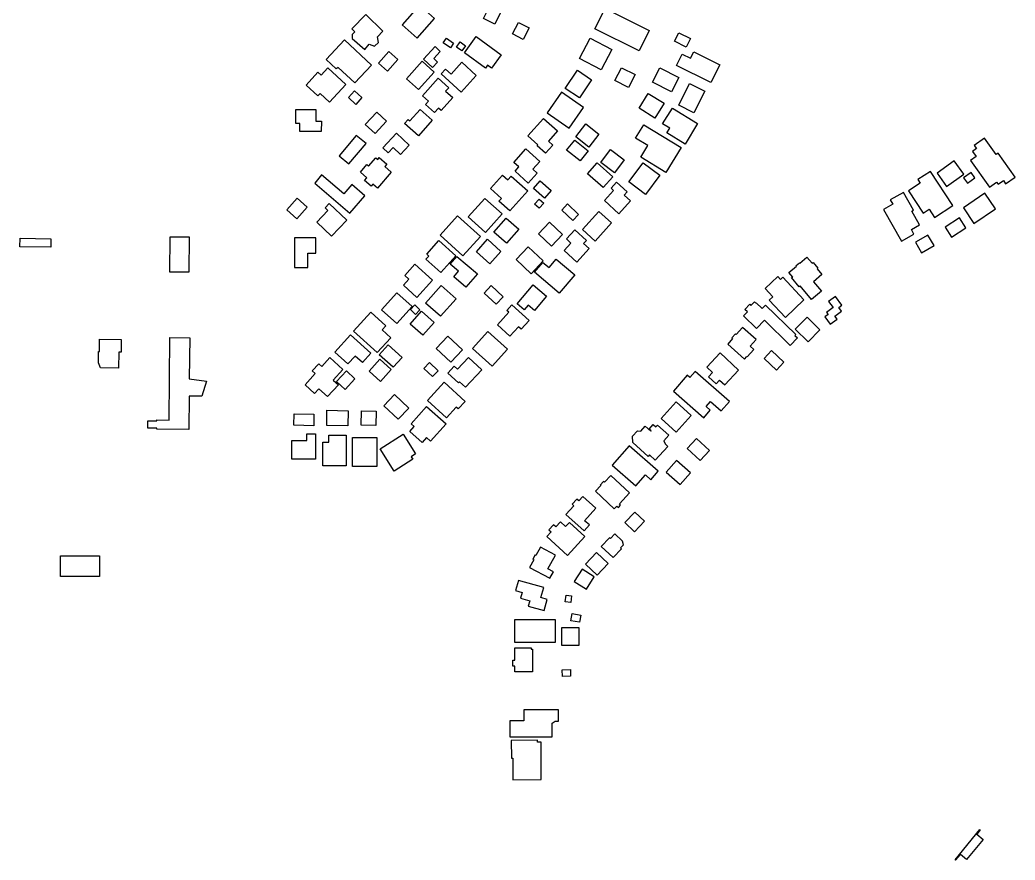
# Model space of a CAD drawing. Header units: metres. Extents: x -2114 to 2684, y -1968 to 1933.
# Drawn here: x 1996.8 to 2457.4, y -892.2 to -503.4 of the extents above; entities that cross this region are included whole.
import ezdxf

# ---------------------------------------------------------------- set-up
doc = ezdxf.new("R2010")
doc.units = ezdxf.units.M
for name, color, linetype in [('Garage', 1, 'Continuous'), ('House', 1, 'Continuous'), ('Office', 1, 'Continuous'), ('Shed', 1, 'Continuous'), ('Yes', 1, 'Continuous')]:
    doc.layers.add(name, color=color, linetype=linetype)

msp = doc.modelspace()

# ---------------------------------------------------------------- linework, layer by layer
at = {"layer": 'Garage'}
for points in [[(2173.7, -505.67), (2180.63, -511.79), (2188.7, -502.65), (2181.77, -496.53), (2173.7, -505.67)], [(2213.93, -497.39), (2219.27, -499.98), (2216.68, -505.31), (2211.34, -502.71), (2213.93, -497.39)], [(2227.59, -504.53), (2232.5, -507.09), (2229.74, -512.4), (2224.83, -509.84), (2227.59, -504.53)], [(2301.74, -509.28), (2307.12, -511.95), (2305.13, -515.93), (2299.76, -513.26), (2301.74, -509.28)], [(2188.95, -515.74), (2191.32, -517.94), (2188.33, -521.16), (2190.15, -522.86), (2187.78, -525.43), (2183.58, -521.55), (2188.95, -515.74)], [(2194.26, -511.79), (2197.55, -514.13), (2196.05, -516.24), (2192.75, -513.91), (2194.26, -511.79)], [(2171.68, -521.63), (2166.89, -527.05), (2162.78, -523.41), (2167.56, -517.99), (2171.68, -521.63)], [(2183.03, -522.51), (2188.57, -527.47), (2181.27, -535.61), (2175.73, -530.66), (2183.03, -522.51)], [(2278.48, -534.66), (2272.18, -531.47), (2275.2, -525.47), (2281.5, -528.66), (2278.48, -534.66)], [(2292.98, -525.47), (2301.76, -529.96), (2298.34, -536.67), (2289.56, -532.19), (2292.98, -525.47)], [(2148.82, -539.3), (2151.6, -536.2), (2155.1, -539.34), (2152.32, -542.44), (2148.82, -539.3)], [(2287.64, -537.37), (2294.99, -541.96), (2290.7, -548.83), (2283.35, -544.24), (2287.64, -537.37)], [(2156.67, -551.77), (2161.18, -555.93), (2166.47, -550.2), (2161.95, -546.03), (2156.67, -551.77)], [(2258.74, -551.52), (2264.79, -556.31), (2260.07, -562.27), (2254.03, -557.49), (2258.74, -551.52)], [(2144.54, -566.2), (2149.05, -570.02), (2157.02, -560.62), (2152.51, -556.8), (2144.54, -566.2)], [(2253.63, -558.99), (2259.81, -563.99), (2256.04, -568.64), (2249.86, -563.64), (2253.63, -558.99)], [(2270.15, -563.33), (2276.5, -568.11), (2271.97, -574.11), (2265.64, -569.33), (2270.15, -563.33)], [(2264.01, -569.58), (2271.23, -575.92), (2266.79, -580.97), (2259.58, -574.62), (2264.01, -569.58)], [(2237.66, -577.87), (2242.73, -582.38), (2239.61, -585.87), (2234.56, -581.37), (2237.66, -577.87)], [(2433.47, -590.37), (2438.35, -597.52), (2448.28, -590.73), (2443.4, -583.58), (2433.47, -590.37)], [(2125.2, -585.86), (2129.78, -589.96), (2124.96, -595.37), (2120.37, -591.27), (2125.2, -585.86)], [(2237.18, -586.26), (2239.31, -588.16), (2237.18, -590.55), (2235.05, -588.66), (2237.18, -586.26)], [(2250.25, -588.5), (2255.39, -593.34), (2252.69, -596.22), (2247.55, -591.37), (2250.25, -588.5)], [(2221.86, -595.05), (2227.73, -600.27), (2221.96, -606.75), (2216.09, -601.53), (2221.86, -595.05)], [(2241.86, -596.9), (2247.93, -602.61), (2242.84, -608.02), (2236.77, -602.31), (2241.86, -596.9)], [(2424.98, -599.26), (2428.02, -603.93), (2434.64, -599.61), (2431.6, -594.95), (2424.98, -599.26)], [(2411.24, -606.28), (2414.08, -611.2), (2419.9, -607.83), (2417.05, -602.91), (2411.24, -606.28)], [(2213.18, -604.9), (2219.45, -610.49), (2214.35, -616.22), (2208.08, -610.63), (2213.18, -604.9)], [(2232.11, -608.42), (2239.01, -614.92), (2233.47, -620.81), (2226.56, -614.31), (2232.11, -608.42)], [(2208.56, -620.8), (2203.25, -627.07), (2197.59, -622.29), (2199.81, -619.66), (2195.99, -616.43), (2199.07, -612.78), (2208.56, -620.8)], [(2191.81, -626.27), (2198.67, -632.37), (2191.42, -640.51), (2184.57, -634.41), (2191.81, -626.27)], [(2214.93, -626.27), (2220.46, -631.47), (2217.18, -634.96), (2211.66, -629.76), (2214.93, -626.27)], [(2374.22, -631.35), (2371.09, -633.68), (2373.16, -636.44), (2370.11, -638.72), (2370.83, -639.69), (2369.28, -640.83), (2371.76, -644.17), (2374.98, -641.78), (2373.96, -640.41), (2377.02, -638.13), (2375.8, -636.49), (2377.26, -635.41), (2374.22, -631.35)], [(2182.74, -638.17), (2188.54, -643.34), (2183.23, -649.29), (2177.43, -644.14), (2182.74, -638.17)], [(2361.11, -640.9), (2355.61, -646.45), (2361.56, -652.37), (2367.07, -646.82), (2361.11, -640.9)], [(2167.22, -653.78), (2173.67, -659.52), (2169.56, -664.13), (2163.13, -658.39), (2167.22, -653.78)], [(2194.84, -649.68), (2201.65, -656.09), (2196.3, -661.78), (2189.48, -655.37), (2194.84, -649.68)], [(2350.36, -661.75), (2346.93, -665.4), (2341.25, -660.05), (2344.68, -656.41), (2350.36, -661.75)], [(2163.72, -670.67), (2158.4, -665.94), (2163.32, -660.41), (2168.63, -665.15), (2163.72, -670.67)], [(2186.35, -661.98), (2190.33, -665.74), (2187.81, -668.42), (2183.82, -664.67), (2186.35, -661.98)], [(2147.91, -665.79), (2151.86, -669.4), (2147.32, -674.37), (2143.37, -670.76), (2147.91, -665.79)], [(2165.27, -681.89), (2170.11, -676.74), (2176.74, -682.99), (2171.91, -688.13), (2165.27, -681.89)], [(2123.71, -685.69), (2132.89, -685.87), (2132.78, -691.16), (2123.61, -690.97), (2123.71, -685.69)], [(2138.93, -684.04), (2148.69, -684.23), (2148.55, -691.18), (2138.79, -690.99), (2138.93, -684.04)], [(2154.83, -684.23), (2161.7, -684.37), (2161.57, -691.06), (2154.7, -690.92), (2154.83, -684.23)], [(2309.93, -697.08), (2305.66, -701.75), (2311.7, -707.28), (2315.97, -702.62), (2309.93, -697.08)], [(2300.73, -707.19), (2295.86, -712.62), (2302.33, -718.43), (2307.21, -713), (2300.73, -707.19)], [(2281.38, -731.14), (2276.73, -735.99), (2281.18, -740.25), (2285.83, -735.41), (2281.38, -731.14)], [(2272.21, -741.23), (2270.13, -743.42), (2269.68, -742.99), (2265.86, -747), (2271.33, -752.2), (2275.23, -748.1), (2274.8, -747.71), (2276.22, -746.22), (2275.68, -744.53), (2272.21, -741.23)], [(2263.64, -749.85), (2258.57, -755.19), (2263.97, -760.32), (2269.04, -754.98), (2263.64, -749.85)], [(2257.01, -757.51), (2253.35, -763.25), (2258.98, -766.84), (2262.64, -761.09), (2257.01, -757.51)], [(2255.71, -784.71), (2247.48, -784.69), (2247.46, -792.69), (2255.69, -792.73), (2255.71, -784.71)]]:
    msp.add_lwpolyline(points, dxfattribs=at)
at = {"layer": 'House'}
for points in [[(2150.63, -511.97), (2156.45, -517.01), (2158.49, -514.66), (2160.91, -515.48), (2162.74, -513.77), (2162.31, -511.15), (2164.84, -508.52), (2156.91, -500.89), (2150.5, -507.54), (2151.84, -508.83), (2150.55, -510.17), (2150.63, -511.97)], [(2283.4, -517.74), (2262.96, -507.56), (2267.64, -498.15), (2288.09, -508.33), (2283.4, -517.74)], [(2202.53, -518.63), (2208.04, -511.07), (2219.56, -519.48), (2215.08, -525.63), (2213.27, -524.3), (2212.25, -525.72), (2202.53, -518.63)], [(2138.62, -521.64), (2147.03, -512.65), (2159.52, -524.35), (2151.85, -532.54), (2144.18, -525.36), (2143.24, -525.96), (2138.62, -521.64)], [(2260.79, -511.82), (2270.78, -517.11), (2265.8, -526.53), (2255.8, -521.24), (2260.79, -511.82)], [(2316.62, -532.37), (2300.75, -524.47), (2303.37, -519.19), (2307.25, -521.12), (2308.74, -518.13), (2320.74, -524.09), (2316.62, -532.37)], [(2191.75, -528.37), (2193.78, -526.14), (2196.34, -528.47), (2201.35, -522.96), (2208.03, -529.02), (2201, -536.76), (2191.75, -528.37)], [(2129.28, -533.59), (2134.77, -527.61), (2136.22, -528.93), (2139.27, -525.61), (2147.62, -533.26), (2140.14, -541.42), (2135.71, -537.36), (2134.66, -538.51), (2129.28, -533.59)], [(2254.88, -526.62), (2261.43, -531.03), (2255.73, -539.5), (2249.18, -535.09), (2254.88, -526.62)], [(2183.21, -538.46), (2190.43, -530.39), (2195.31, -534.77), (2193.85, -536.39), (2197.12, -539.32), (2191.77, -545.3), (2190.56, -544.21), (2188.73, -546.24), (2184.54, -542.49), (2185.95, -540.91), (2183.21, -538.46)], [(2306.74, -532.79), (2313.8, -536.3), (2308.77, -546.4), (2301.71, -542.89), (2306.74, -532.79)], [(2240.78, -546.31), (2250.96, -553.51), (2257.71, -543.96), (2247.52, -536.77), (2240.78, -546.31)], [(2133.75, -550.21), (2136.33, -550.22), (2136.31, -555.02), (2126.34, -554.99), (2126.36, -551.3), (2124.45, -551.29), (2124.47, -544.81), (2133.76, -544.83), (2133.75, -550.21)], [(2174.74, -551.35), (2176.48, -549.38), (2177.33, -550.14), (2182.01, -544.83), (2187.64, -549.81), (2181.23, -557.08), (2174.74, -551.35)], [(2298.77, -544.14), (2310.49, -551.33), (2304.67, -560.84), (2296.25, -555.67), (2297.59, -553.49), (2294.28, -551.47), (2298.77, -544.14)], [(2236.55, -561.23), (2231.92, -557.05), (2239.18, -548.98), (2245.61, -554.77), (2241.42, -559.44), (2243.5, -561.32), (2240.11, -565.09), (2236.22, -561.6), (2236.55, -561.23)], [(2285.6, -551.87), (2302.78, -562.39), (2295.72, -573.92), (2284.12, -566.82), (2287.36, -561.52), (2281.78, -558.1), (2285.6, -551.87)], [(2164.73, -562.52), (2167.28, -564.9), (2169.59, -562.43), (2172.98, -565.59), (2176.96, -561.33), (2171.03, -555.77), (2164.73, -562.52)], [(2443.26, -558.04), (2438.5, -561.43), (2439.53, -562.88), (2437.65, -564.2), (2439.34, -566.57), (2436.74, -568.42), (2445.52, -580.78), (2448.81, -578.44), (2449.5, -579.43), (2451.97, -577.67), (2453.04, -579.17), (2457.4, -576.07), (2449.52, -564.98), (2448.64, -565.6), (2443.26, -558.04)], [(2227.73, -571.43), (2225.36, -569.29), (2230.99, -563.04), (2237.48, -568.89), (2234.23, -572.51), (2236.2, -574.29), (2232.06, -578.89), (2225.96, -573.41), (2227.73, -571.43)], [(2154.39, -573.77), (2157.39, -570.31), (2158.19, -571), (2161.55, -567.13), (2162.43, -567.9), (2163.13, -567.08), (2166.6, -570.09), (2165.65, -571.19), (2168.67, -573.81), (2162.25, -581.23), (2160.13, -579.4), (2159.32, -580.32), (2156.26, -577.67), (2157.39, -576.37), (2154.39, -573.77)], [(2285.23, -569.48), (2292.96, -575.2), (2286.38, -584.09), (2278.64, -578.37), (2285.23, -569.48)], [(2429.26, -568.58), (2421.29, -574.22), (2425.67, -580.4), (2433.64, -574.75), (2429.26, -568.58)], [(2133.24, -578.88), (2149.57, -592.79), (2156.43, -584.73), (2150.37, -579.55), (2146.68, -583.87), (2136.43, -575.13), (2133.24, -578.88)], [(2223.52, -591.77), (2218.54, -587.29), (2219.72, -585.97), (2214.64, -581.4), (2220.21, -575.21), (2222.64, -577.39), (2224.24, -575.62), (2231.87, -582.49), (2223.52, -591.77)], [(2418.29, -573.44), (2412.38, -577.29), (2413.43, -578.89), (2408.01, -582.42), (2414.79, -592.82), (2417.65, -590.95), (2420.16, -594.78), (2428.6, -589.27), (2418.29, -573.44)], [(2276.51, -584.48), (2279.37, -587.09), (2273.96, -593.04), (2267.32, -587.01), (2271.61, -582.3), (2270.4, -581.2), (2272.93, -578.4), (2277.91, -582.94), (2276.51, -584.48)], [(2405.72, -583.2), (2399.65, -586.61), (2400.82, -588.71), (2396.54, -591.12), (2404.76, -605.76), (2410.57, -602.49), (2409.39, -600.39), (2413.2, -598.25), (2409.62, -591.89), (2410.36, -591.47), (2405.72, -583.2)], [(2140, -588.31), (2148.12, -595.98), (2141.02, -603.49), (2134.19, -597.04), (2139.37, -591.55), (2138.08, -590.34), (2140, -588.31)], [(2212.25, -601.73), (2204.26, -594.52), (2211.96, -585.96), (2219.96, -593.17), (2212.25, -601.73)], [(2201.86, -612.51), (2191.24, -602.95), (2199.33, -593.97), (2209.94, -603.53), (2201.86, -612.51)], [(2264.79, -591.97), (2270.65, -597.31), (2262.98, -605.72), (2257.13, -600.39), (2264.79, -591.97)], [(2251.84, -606.64), (2249.76, -604.74), (2253.62, -600.51), (2258.99, -605.39), (2257.64, -606.87), (2260.21, -609.21), (2254.5, -615.49), (2248.64, -610.15), (2251.84, -606.64)], [(2123.83, -604.15), (2123.83, -617.98), (2129.99, -617.99), (2130, -611.29), (2133.79, -611.3), (2133.79, -604.15), (2123.83, -604.15)], [(2191.61, -620.32), (2184.75, -614.13), (2186.09, -612.65), (2185.1, -611.76), (2190.74, -605.49), (2198.6, -612.56), (2191.61, -620.32)], [(2179.62, -616.41), (2187.82, -623.8), (2180.59, -631.83), (2174.3, -626.17), (2176.88, -623.3), (2174.96, -621.59), (2179.62, -616.41)], [(2244.98, -614.07), (2253.57, -621.3), (2246.45, -629.76), (2235.03, -620.15), (2238.87, -615.59), (2241.7, -617.97), (2244.98, -614.07)], [(2361.08, -613.17), (2363.46, -615.99), (2363.91, -615.6), (2366.18, -618.28), (2365.78, -618.61), (2368, -621.25), (2364.11, -624.55), (2367.81, -628.92), (2363.22, -632.78), (2357.91, -626.48), (2357.49, -626.83), (2353.96, -622.64), (2354.49, -622.37), (2352.69, -620.26), (2356.18, -617.27), (2356.01, -617.06), (2357.56, -615.72), (2357.78, -615.98), (2361.08, -613.17)], [(2234.3, -625.97), (2240.54, -631.21), (2234.97, -637.84), (2232.06, -635.39), (2230.25, -637.54), (2226.93, -634.74), (2234.3, -625.97)], [(2349.88, -622.49), (2348.85, -623.46), (2347.57, -622.11), (2341.73, -627.62), (2345.33, -631.45), (2343.61, -633.07), (2351.09, -641.01), (2359.69, -632.91), (2349.88, -622.49)], [(2171.22, -629.68), (2178.31, -636.06), (2171.22, -643.93), (2164.14, -637.55), (2171.22, -629.68)], [(2224.47, -635.26), (2232.43, -642.47), (2228.78, -646.49), (2227.51, -645.33), (2223.6, -649.66), (2217.81, -644.42), (2223.06, -638.63), (2222.15, -637.81), (2224.47, -635.26)], [(2337.7, -646.15), (2331.69, -640.33), (2333.5, -638.47), (2332.3, -637.33), (2334.59, -634.97), (2335.16, -635.52), (2336.79, -633.85), (2337.44, -634.48), (2337.58, -634.33), (2340.31, -636.97), (2341.89, -635.34), (2355.98, -648.96), (2355.53, -649.4), (2356.7, -650.54), (2353.37, -653.97), (2341.39, -642.36), (2337.7, -646.15)], [(2159.16, -638.55), (2166.2, -644.91), (2164.46, -646.82), (2168.44, -650.42), (2162.22, -657.3), (2151.21, -647.36), (2159.16, -638.55)], [(2149.78, -649.04), (2159.26, -657.58), (2155.3, -661.98), (2151.9, -658.91), (2148.62, -662.56), (2142.54, -657.07), (2149.78, -649.04)], [(2213.37, -647.59), (2222.42, -655.74), (2215.4, -663.54), (2206.35, -655.39), (2213.37, -647.59)], [(2331.24, -645.73), (2328.31, -649.01), (2327.95, -648.69), (2326.32, -650.53), (2326.68, -650.85), (2324.38, -653.42), (2332.14, -660.36), (2333.25, -659.11), (2333.45, -659.29), (2336.45, -655.93), (2334.74, -654.4), (2337.49, -651.32), (2331.24, -645.73)], [(2320.84, -657.51), (2314.78, -664.09), (2317.41, -666.51), (2315.56, -668.52), (2319.08, -671.75), (2320.66, -670.02), (2323.09, -672.26), (2329.41, -665.4), (2320.84, -657.51)], [(2128.76, -672.23), (2133.48, -667.02), (2132.14, -665.8), (2135.16, -662.47), (2136.54, -663.73), (2140.25, -659.66), (2146.31, -665.16), (2141.85, -670.07), (2144.19, -672.19), (2139.16, -677.72), (2135.09, -674.02), (2133.12, -676.19), (2128.76, -672.23)], [(2204.4, -659.55), (2210.54, -665.23), (2203.05, -673.33), (2200.32, -670.79), (2199.79, -671.37), (2194.88, -666.81), (2197.86, -663.6), (2199.36, -664.99), (2204.4, -659.55)], [(2306.81, -668.82), (2305.68, -667.83), (2299.24, -675.23), (2313.27, -687.44), (2316.34, -683.92), (2314.47, -682.3), (2316.45, -680.02), (2321.41, -684.34), (2325.26, -679.92), (2309.26, -666), (2306.81, -668.82)], [(2193.13, -671.06), (2202.88, -679.94), (2199.72, -683.41), (2198.77, -682.54), (2194.29, -687.46), (2185.49, -679.45), (2193.13, -671.06)], [(2300.51, -680.15), (2293.55, -687.85), (2300.47, -694.11), (2307.42, -686.41), (2300.51, -680.15)], [(2186.89, -698.33), (2185.02, -696.66), (2182.94, -699), (2177.21, -693.9), (2179.29, -691.56), (2177.83, -690.26), (2184.99, -682.21), (2194.06, -690.28), (2186.89, -698.33)], [(2290.83, -707.1), (2288.19, -704.67), (2287.55, -705.36), (2280.55, -698.91), (2280.33, -696.07), (2282.57, -693.53), (2284.11, -693.63), (2286.2, -691.33), (2288.87, -693.75), (2289.01, -693.6), (2288.02, -692.7), (2289.96, -690.56), (2291.2, -691.69), (2291.95, -690.87), (2297.13, -695.58), (2294.82, -698.12), (2295.38, -699.51), (2296.7, -700.73), (2290.83, -707.1)], [(2133.57, -706.72), (2122.64, -706.72), (2122.64, -698.08), (2129.57, -698.08), (2129.57, -694.87), (2133.57, -694.87), (2133.57, -706.72)], [(2179.96, -704.18), (2177.89, -705.5), (2178.67, -706.71), (2170.04, -712.18), (2163.5, -701.87), (2174.18, -695.09), (2179.96, -704.18)], [(2147.81, -709.7), (2137.03, -709.7), (2137.03, -698.82), (2139.76, -698.82), (2139.76, -695.55), (2147.81, -695.55), (2147.81, -709.7)], [(2150.69, -710.04), (2150.69, -696.67), (2161.95, -696.67), (2161.95, -710.04), (2150.69, -710.04)], [(2270.96, -709.44), (2281.87, -719), (2286.3, -713.96), (2288.79, -716.14), (2292.26, -712.19), (2278.85, -700.43), (2270.96, -709.44)], [(2278.96, -722.29), (2270.25, -714.17), (2267.34, -717.29), (2266.97, -716.94), (2265.39, -718.63), (2265.63, -718.86), (2263.13, -721.53), (2271.88, -729.68), (2273.09, -728.36), (2273.8, -729.02), (2274.84, -727.91), (2274.24, -727.35), (2278.96, -722.29)], [(2263.32, -729.29), (2257.31, -723.93), (2255.5, -725.98), (2254.55, -725.14), (2252.44, -727.51), (2253.21, -728.19), (2249.54, -732.3), (2257.98, -739.81), (2260.38, -737.09), (2258.15, -735.11), (2263.32, -729.29)], [(2258.25, -742.49), (2251.12, -735.9), (2249.38, -737.79), (2247.02, -735.61), (2244.84, -737.96), (2243.83, -737.02), (2241.66, -739.37), (2242.69, -740.34), (2240.73, -742.45), (2250.2, -751.2), (2258.25, -742.49)], [(2237.69, -747.38), (2235.66, -751.16), (2235.29, -750.96), (2234.21, -752.98), (2234.61, -753.19), (2232.69, -756.75), (2242.08, -761.79), (2243.69, -758.8), (2241.22, -757.46), (2244.63, -751.12), (2237.69, -747.38)], [(2227.51, -762.73), (2226.17, -767.48), (2229.2, -768.33), (2228.46, -770.94), (2232.75, -772.15), (2232.04, -774.65), (2239.46, -776.73), (2240.91, -771.57), (2237.96, -770.74), (2239.28, -766.03), (2227.51, -762.73)], [(2225.7, -781), (2225.71, -791.34), (2244.72, -791.31), (2244.71, -780.97), (2225.7, -781)], [(2233.47, -793.89), (2233.48, -794.51), (2234.01, -794.51), (2234.03, -805.13), (2225.86, -805.14), (2225.85, -802.46), (2224.99, -802.46), (2224.98, -799.7), (2225.9, -799.7), (2225.89, -793.9), (2233.47, -793.89)], [(2223.6, -827.75), (2223.6, -835.14), (2243.21, -835.15), (2243.21, -828.81), (2244.54, -827.91), (2246.05, -827.91), (2246.05, -822.7), (2230.05, -822.68), (2230.05, -827.75), (2223.6, -827.75)], [(2224.24, -836.79), (2224.27, -844.96), (2224.9, -844.95), (2224.93, -854.99), (2238.13, -854.96), (2238.07, -837.67), (2236.33, -837.67), (2236.32, -836.76), (2224.24, -836.79)]]:
    msp.add_lwpolyline(points, dxfattribs=at)
at = {"layer": 'Office'}
msp.add_lwpolyline([(2429.74, -892.06), (2441.16, -878.11), (2441.3, -878.19), (2439.63, -880.16), (2442.61, -882.61), (2434.98, -891.89), (2432.14, -889.53), (2429.88, -892.19), (2429.74, -892.06)], dxfattribs=at)
at = {"layer": 'Shed'}
for points in [[(2200.63, -513.55), (2203.07, -515.3), (2201.34, -517.7), (2198.9, -515.97), (2200.63, -513.55)], [(2433.55, -576.43), (2435.31, -578.91), (2438.74, -576.49), (2437.01, -574.03), (2433.55, -576.43)], [(2177.52, -637.36), (2179.57, -635.22), (2181.93, -637.47), (2179.89, -639.62), (2177.52, -637.36)], [(2249.62, -769.51), (2252.14, -769.85), (2251.73, -772.95), (2249.2, -772.6), (2249.62, -769.51)], [(2252.47, -778.12), (2256.41, -778.87), (2255.79, -782.14), (2251.85, -781.4), (2252.47, -778.12)], [(2247.81, -804.11), (2251.64, -804.02), (2251.71, -807.13), (2247.88, -807.22), (2247.81, -804.11)]]:
    msp.add_lwpolyline(points, dxfattribs=at)
at = {"layer": 'Yes'}
for points in [[(1996.88, -604.41), (2011.14, -604.61), (2011.07, -608.51), (1996.81, -608.31), (1996.88, -604.41)], [(2066.32, -603.73), (2075.12, -603.79), (2075.05, -620.18), (2066.25, -620.13), (2066.32, -603.73)], [(2033.66, -651.14), (2043.7, -651.24), (2043.64, -657.12), (2042.54, -657.11), (2042.46, -664.53), (2034.14, -664.44), (2033.19, -662.09), (2033.19, -656.81), (2033.65, -656.81), (2033.66, -651.14)], [(2066.14, -650.31), (2075.38, -650.42), (2075.16, -669.51), (2083.15, -670.58), (2081.06, -677.55), (2075.16, -677.47), (2074.95, -692.85), (2060.11, -692.7), (2060.11, -692.34), (2056.03, -692.31), (2056.03, -688.92), (2060.11, -688.96), (2060.11, -688.49), (2065.85, -688.53), (2066.14, -650.31)], [(2015.64, -751.32), (2033.68, -751.34), (2033.68, -760.95), (2015.63, -760.94), (2015.64, -751.32)]]:
    msp.add_lwpolyline(points, dxfattribs=at)

doc.saveas('drawing.dxf')
